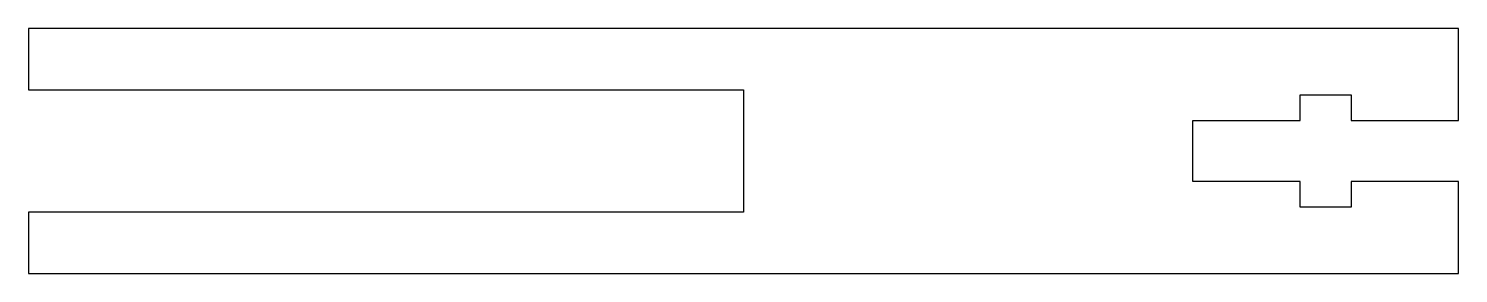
# Model space of a CAD drawing. Header units: millimetres. Extents: x 0 to 70, y -6 to 6.
import ezdxf

# ---------------------------------------------------------------- set-up
doc = ezdxf.new("R2010")
doc.units = ezdxf.units.MM

msp = doc.modelspace()

# ---------------------------------------------------------------- linework, layer by layer
at = {"color": 7, "linetype": 'Continuous', "lineweight": 25}
for p, q in [((70, 6), (0, 6)), ((0, 6), (0, 3)), ((70, 1.5), (70, 6)), ((0, 3), (35, 3)), ((35, 3), (35, -3)), ((62.25, 1.5), (62.25, 2.75)), ((62.25, 2.75), (64.75, 2.75)), ((64.75, 2.75), (64.75, 1.5)), ((57, -1.5), (57, 1.5)), ((57, 1.5), (62.25, 1.5)), ((64.75, 1.5), (70, 1.5)), ((62.25, -1.5), (57, -1.5)), ((62.25, -2.75), (62.25, -1.5)), ((70, -1.5), (64.75, -1.5)), ((64.75, -1.5), (64.75, -2.75)), ((70, -6), (70, -1.5)), ((64.75, -2.75), (62.25, -2.75)), ((35, -3), (0, -3)), ((0, -3), (0, -6)), ((0, -6), (70, -6))]:
    msp.add_line(p, q, dxfattribs=at)

doc.saveas('drawing.dxf')
